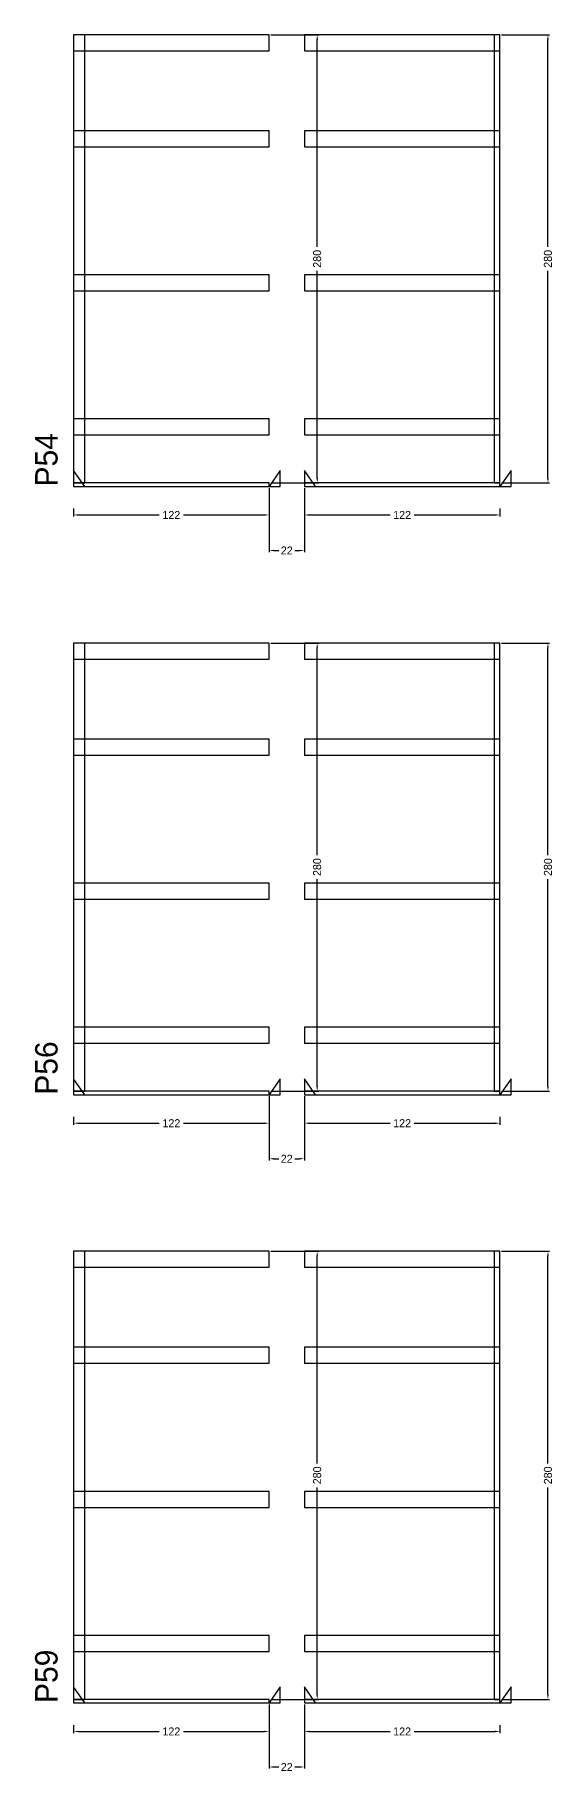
# Model space of a CAD drawing. Header units: centimetres. Extents: x -10500 to 4299, y -11026 to 295.
# Drawn here: x 3976 to 4299, y -8023 to -6938 of the extents above; entities that cross this region are included whole.
import ezdxf

# ---------------------------------------------------------------- set-up
doc = ezdxf.new("R2010")
doc.units = ezdxf.units.CM
for name, color, linetype in [('COTA', 241, 'Continuous'), ('NOMENCLATURA', 7, 'Continuous'), ('SARR_2.2x10', 60, 'Continuous'), ('SARR_2.2x7', 40, 'Continuous')]:
    doc.layers.add(name, color=color, linetype=linetype)
doc.dimstyles.new('PAINEL-NOVA', dxfattribs={"dimtxt": 5, "dimasz": 3, "dimexe": 1, "dimexo": 1, "dimgap": 1, "dimtad": 1, "dimcen": 2.5, "dimazin": 3, "dimtfac": 1, "dimtmove": 0, "dimatfit": 3})

# ---------------------------------------------------------------- blocks, each defined once
blk = doc.blocks.new('_CLOSEDFILLED')
at = {"color": 0, "linetype": 'BYBLOCK'}
blk.add_solid([(-1, 0.16), (0, 0), (-1, -0.16)], dxfattribs=at)
blk = doc.blocks.new('*D659')
for p, q in [((4000, -7233.8), (4000, -7238.8)), ((4003, -7237.8), (4053.5, -7237.8)), ((4068.5, -7237.8), (4119, -7237.8)), ((4122, -7233.8), (4122, -7238.8))]:
    blk.add_line(p, q)
at = {"layer": 'Defpoints'}
for p in [(4000, -7232.8), (4000, -7237.8), (4122, -7232.8)]:
    blk.add_point(p, dxfattribs=at)
at = {"layer": 'SARR_2.2x10', "xscale": 3, "yscale": 3, "rotation": 180}
blk.add_blockref('_CLOSEDFILLED', (4000, -7237.8), dxfattribs=at)
at = {"layer": 'SARR_2.2x10', "xscale": 3, "yscale": 3}
blk.add_blockref('_CLOSEDFILLED', (4122, -7237.8), dxfattribs=at)
at = {"layer": 'SARR_2.2x10', "insert": (4061, -7237.8), "char_height": 5, "attachment_point": 5}
blk.add_mtext('122', dxfattribs=at)
blk = doc.blocks.new('*D660')
for p, q in [((4123, -6937.8), (4153, -6937.8)), ((4152, -7070.3), (4152, -6940.8)), ((4152, -7214.8), (4152, -7085.3)), ((4123, -7217.8), (4153, -7217.8))]:
    blk.add_line(p, q)
at = {"layer": 'Defpoints'}
for p in [(4122, -6937.8), (4122, -7217.8), (4152, -7217.8)]:
    blk.add_point(p, dxfattribs=at)
at = {"layer": 'SARR_2.2x10', "xscale": 3, "yscale": 3}
for p, rotation in [((4152, -6937.8), 90), ((4152, -7217.8), 270)]:
    blk.add_blockref('_CLOSEDFILLED', p, dxfattribs=dict(at, rotation=rotation))
at = {"layer": 'SARR_2.2x10', "insert": (4152, -7077.8), "char_height": 5, "attachment_point": 5, "rotation": 90}
blk.add_mtext('280', dxfattribs=at)
blk = doc.blocks.new('GRA-E')
at = {"layer": 'SARR_2.2x7'}
blk.add_lwpolyline([(0, 0), (7, 0), (0, 10)], close=True, dxfattribs=at)
blk = doc.blocks.new('GRA-D')
at = {"layer": 'SARR_2.2x7'}
blk.add_lwpolyline([(0, 0), (7, 0), (7, 10)], close=True, dxfattribs=at)
blk = doc.blocks.new('*D661')
for p, q in [((4144, -7233.8), (4144, -7238.8)), ((4147, -7237.8), (4197.5, -7237.8)), ((4212.5, -7237.8), (4263, -7237.8)), ((4266, -7233.8), (4266, -7238.8))]:
    blk.add_line(p, q)
at = {"layer": 'Defpoints'}
for p in [(4144, -7232.8), (4144, -7237.8), (4266, -7232.8)]:
    blk.add_point(p, dxfattribs=at)
at = {"layer": 'SARR_2.2x10', "xscale": 3, "yscale": 3, "rotation": 180}
blk.add_blockref('_CLOSEDFILLED', (4144, -7237.8), dxfattribs=at)
at = {"layer": 'SARR_2.2x10', "xscale": 3, "yscale": 3}
blk.add_blockref('_CLOSEDFILLED', (4266, -7237.8), dxfattribs=at)
at = {"layer": 'SARR_2.2x10', "insert": (4205, -7237.8), "char_height": 5, "attachment_point": 5}
blk.add_mtext('122', dxfattribs=at)
blk = doc.blocks.new('*D662')
for p, q in [((4267, -6937.8), (4297, -6937.8)), ((4296, -7070.3), (4296, -6940.8)), ((4296, -7214.8), (4296, -7085.3)), ((4267, -7217.8), (4297, -7217.8))]:
    blk.add_line(p, q)
at = {"layer": 'Defpoints'}
for p in [(4266, -6937.8), (4266, -7217.8), (4296, -7217.8)]:
    blk.add_point(p, dxfattribs=at)
at = {"layer": 'SARR_2.2x10', "xscale": 3, "yscale": 3}
for p, rotation in [((4296, -6937.8), 90), ((4296, -7217.8), 270)]:
    blk.add_blockref('_CLOSEDFILLED', p, dxfattribs=dict(at, rotation=rotation))
at = {"layer": 'SARR_2.2x10', "insert": (4296, -7077.8), "char_height": 5, "attachment_point": 5, "rotation": 90}
blk.add_mtext('280', dxfattribs=at)
blk = doc.blocks.new('*D663')
for p, q in [((4267, -6937.8), (4297, -6937.8)), ((4296, -7070.3), (4296, -6940.8)), ((4296, -7214.8), (4296, -7085.3)), ((4267, -7217.8), (4297, -7217.8))]:
    blk.add_line(p, q)
at = {"layer": 'Defpoints'}
for p in [(4266, -6937.8), (4266, -7217.8), (4296, -7217.8)]:
    blk.add_point(p, dxfattribs=at)
at = {"layer": 'SARR_2.2x10', "xscale": 3, "yscale": 3}
for p, rotation in [((4296, -6937.8), 90), ((4296, -7217.8), 270)]:
    blk.add_blockref('_CLOSEDFILLED', p, dxfattribs=dict(at, rotation=rotation))
at = {"layer": 'SARR_2.2x10', "insert": (4296, -7077.8), "char_height": 5, "attachment_point": 5, "rotation": 90}
blk.add_mtext('280', dxfattribs=at)
blk = doc.blocks.new('*D664')
for p, q in [((4267, -6937.8), (4297, -6937.8)), ((4296, -7070.3), (4296, -6940.8)), ((4296, -7214.8), (4296, -7085.3)), ((4267, -7217.8), (4297, -7217.8))]:
    blk.add_line(p, q)
at = {"layer": 'Defpoints'}
for p in [(4266, -6937.8), (4266, -7217.8), (4296, -7217.8)]:
    blk.add_point(p, dxfattribs=at)
at = {"layer": 'SARR_2.2x10', "xscale": 3, "yscale": 3}
for p, rotation in [((4296, -6937.8), 90), ((4296, -7217.8), 270)]:
    blk.add_blockref('_CLOSEDFILLED', p, dxfattribs=dict(at, rotation=rotation))
at = {"layer": 'SARR_2.2x10', "insert": (4296, -7077.8), "char_height": 5, "attachment_point": 5, "rotation": 90}
blk.add_mtext('280', dxfattribs=at)
blk = doc.blocks.new('*D665')
for p, q in [((4267, -6937.8), (4297, -6937.8)), ((4296, -7070.3), (4296, -6940.8)), ((4296, -7214.8), (4296, -7085.3)), ((4267, -7217.8), (4297, -7217.8))]:
    blk.add_line(p, q)
at = {"layer": 'Defpoints'}
for p in [(4266, -6937.8), (4266, -7217.8), (4296, -7217.8)]:
    blk.add_point(p, dxfattribs=at)
at = {"layer": 'SARR_2.2x10', "xscale": 3, "yscale": 3}
for p, rotation in [((4296, -6937.8), 90), ((4296, -7217.8), 270)]:
    blk.add_blockref('_CLOSEDFILLED', p, dxfattribs=dict(at, rotation=rotation))
at = {"layer": 'SARR_2.2x10', "insert": (4296, -7077.8), "char_height": 5, "attachment_point": 5, "rotation": 90}
blk.add_mtext('280', dxfattribs=at)
blk = doc.blocks.new('*D666')
for p, q in [((4267, -6937.8), (4297, -6937.8)), ((4296, -7070.3), (4296, -6940.8)), ((4296, -7214.8), (4296, -7085.3)), ((4267, -7217.8), (4297, -7217.8))]:
    blk.add_line(p, q)
at = {"layer": 'Defpoints'}
for p in [(4266, -6937.8), (4266, -7217.8), (4296, -7217.8)]:
    blk.add_point(p, dxfattribs=at)
at = {"layer": 'SARR_2.2x10', "xscale": 3, "yscale": 3}
for p, rotation in [((4296, -6937.8), 90), ((4296, -7217.8), 270)]:
    blk.add_blockref('_CLOSEDFILLED', p, dxfattribs=dict(at, rotation=rotation))
at = {"layer": 'SARR_2.2x10', "insert": (4296, -7077.8), "char_height": 5, "attachment_point": 5, "rotation": 90}
blk.add_mtext('280', dxfattribs=at)
blk = doc.blocks.new('*D667')
for p, q in [((4267, -6937.8), (4297, -6937.8)), ((4296, -7070.3), (4296, -6940.8)), ((4296, -7214.8), (4296, -7085.3)), ((4267, -7217.8), (4297, -7217.8))]:
    blk.add_line(p, q)
at = {"layer": 'Defpoints'}
for p in [(4266, -6937.8), (4266, -7217.8), (4296, -7217.8)]:
    blk.add_point(p, dxfattribs=at)
at = {"layer": 'SARR_2.2x10', "xscale": 3, "yscale": 3}
for p, rotation in [((4296, -6937.8), 90), ((4296, -7217.8), 270)]:
    blk.add_blockref('_CLOSEDFILLED', p, dxfattribs=dict(at, rotation=rotation))
at = {"layer": 'SARR_2.2x10', "insert": (4296, -7077.8), "char_height": 5, "attachment_point": 5, "rotation": 90}
blk.add_mtext('280', dxfattribs=at)
blk = doc.blocks.new('*D668')
for p, q in [((4267, -6937.8), (4297, -6937.8)), ((4296, -7070.3), (4296, -6940.8)), ((4296, -7214.8), (4296, -7085.3)), ((4267, -7217.8), (4297, -7217.8))]:
    blk.add_line(p, q)
at = {"layer": 'Defpoints'}
for p in [(4266, -6937.8), (4266, -7217.8), (4296, -7217.8)]:
    blk.add_point(p, dxfattribs=at)
at = {"layer": 'SARR_2.2x10', "xscale": 3, "yscale": 3}
for p, rotation in [((4296, -6937.8), 90), ((4296, -7217.8), 270)]:
    blk.add_blockref('_CLOSEDFILLED', p, dxfattribs=dict(at, rotation=rotation))
at = {"layer": 'SARR_2.2x10', "insert": (4296, -7077.8), "char_height": 5, "attachment_point": 5, "rotation": 90}
blk.add_mtext('280', dxfattribs=at)
blk = doc.blocks.new('*D669')
for p, q in [((4267, -6937.8), (4297, -6937.8)), ((4296, -7070.3), (4296, -6940.8)), ((4296, -7214.8), (4296, -7085.3)), ((4267, -7217.8), (4297, -7217.8))]:
    blk.add_line(p, q)
at = {"layer": 'Defpoints'}
for p in [(4266, -6937.8), (4266, -7217.8), (4296, -7217.8)]:
    blk.add_point(p, dxfattribs=at)
at = {"layer": 'SARR_2.2x10', "xscale": 3, "yscale": 3}
for p, rotation in [((4296, -6937.8), 90), ((4296, -7217.8), 270)]:
    blk.add_blockref('_CLOSEDFILLED', p, dxfattribs=dict(at, rotation=rotation))
at = {"layer": 'SARR_2.2x10', "insert": (4296, -7077.8), "char_height": 5, "attachment_point": 5, "rotation": 90}
blk.add_mtext('280', dxfattribs=at)
blk = doc.blocks.new('*D670')
for p, q in [((4267, -6937.8), (4297, -6937.8)), ((4296, -7070.3), (4296, -6940.8)), ((4296, -7214.8), (4296, -7085.3)), ((4267, -7217.8), (4297, -7217.8))]:
    blk.add_line(p, q)
at = {"layer": 'Defpoints'}
for p in [(4266, -6937.8), (4266, -7217.8), (4296, -7217.8)]:
    blk.add_point(p, dxfattribs=at)
at = {"layer": 'SARR_2.2x10', "xscale": 3, "yscale": 3}
for p, rotation in [((4296, -6937.8), 90), ((4296, -7217.8), 270)]:
    blk.add_blockref('_CLOSEDFILLED', p, dxfattribs=dict(at, rotation=rotation))
at = {"layer": 'SARR_2.2x10', "insert": (4296, -7077.8), "char_height": 5, "attachment_point": 5, "rotation": 90}
blk.add_mtext('280', dxfattribs=at)
blk = doc.blocks.new('*D671')
for p, q in [((4267, -6937.8), (4297, -6937.8)), ((4296, -7070.3), (4296, -6940.8)), ((4296, -7214.8), (4296, -7085.3)), ((4267, -7217.8), (4297, -7217.8))]:
    blk.add_line(p, q)
at = {"layer": 'Defpoints'}
for p in [(4266, -6937.8), (4266, -7217.8), (4296, -7217.8)]:
    blk.add_point(p, dxfattribs=at)
at = {"layer": 'SARR_2.2x10', "xscale": 3, "yscale": 3}
for p, rotation in [((4296, -6937.8), 90), ((4296, -7217.8), 270)]:
    blk.add_blockref('_CLOSEDFILLED', p, dxfattribs=dict(at, rotation=rotation))
at = {"layer": 'SARR_2.2x10', "insert": (4296, -7077.8), "char_height": 5, "attachment_point": 5, "rotation": 90}
blk.add_mtext('280', dxfattribs=at)
blk = doc.blocks.new('*D672')
for p, q in [((4122, -7221), (4122, -7261)), ((4144, -7221), (4144, -7261)), ((4125, -7260), (4128, -7260)), ((4138, -7260), (4141, -7260))]:
    blk.add_line(p, q)
at = {"layer": 'Defpoints'}
for p in [(4122, -7220), (4144, -7220), (4122, -7260)]:
    blk.add_point(p, dxfattribs=at)
at = {"layer": 'COTA', "xscale": 3, "yscale": 3, "rotation": 180}
blk.add_blockref('_CLOSEDFILLED', (4122, -7260), dxfattribs=at)
at = {"layer": 'COTA', "xscale": 3, "yscale": 3}
blk.add_blockref('_CLOSEDFILLED', (4144, -7260), dxfattribs=at)
at = {"layer": 'COTA', "insert": (4133, -7260), "char_height": 5, "attachment_point": 5}
blk.add_mtext('22', dxfattribs=at)
blk = doc.blocks.new('*D693')
for p, q in [((4000, -7613.8), (4000, -7618.8)), ((4003, -7617.8), (4053.5, -7617.8)), ((4068.5, -7617.8), (4119, -7617.8)), ((4122, -7613.8), (4122, -7618.8))]:
    blk.add_line(p, q)
at = {"layer": 'Defpoints'}
for p in [(4000, -7612.8), (4000, -7617.8), (4122, -7612.8)]:
    blk.add_point(p, dxfattribs=at)
at = {"layer": 'SARR_2.2x10', "xscale": 3, "yscale": 3, "rotation": 180}
blk.add_blockref('_CLOSEDFILLED', (4000, -7617.8), dxfattribs=at)
at = {"layer": 'SARR_2.2x10', "xscale": 3, "yscale": 3}
blk.add_blockref('_CLOSEDFILLED', (4122, -7617.8), dxfattribs=at)
at = {"layer": 'SARR_2.2x10', "insert": (4061, -7617.8), "char_height": 5, "attachment_point": 5}
blk.add_mtext('122', dxfattribs=at)
blk = doc.blocks.new('*D694')
for p, q in [((4123, -7317.8), (4153, -7317.8)), ((4152, -7450.3), (4152, -7320.8)), ((4152, -7594.8), (4152, -7465.3)), ((4123, -7597.8), (4153, -7597.8))]:
    blk.add_line(p, q)
at = {"layer": 'Defpoints'}
for p in [(4122, -7317.8), (4122, -7597.8), (4152, -7597.8)]:
    blk.add_point(p, dxfattribs=at)
at = {"layer": 'SARR_2.2x10', "xscale": 3, "yscale": 3}
for p, rotation in [((4152, -7317.8), 90), ((4152, -7597.8), 270)]:
    blk.add_blockref('_CLOSEDFILLED', p, dxfattribs=dict(at, rotation=rotation))
at = {"layer": 'SARR_2.2x10', "insert": (4152, -7457.8), "char_height": 5, "attachment_point": 5, "rotation": 90}
blk.add_mtext('280', dxfattribs=at)
blk = doc.blocks.new('*D695')
for p, q in [((4144, -7613.8), (4144, -7618.8)), ((4147, -7617.8), (4197.5, -7617.8)), ((4212.5, -7617.8), (4263, -7617.8)), ((4266, -7613.8), (4266, -7618.8))]:
    blk.add_line(p, q)
at = {"layer": 'Defpoints'}
for p in [(4144, -7612.8), (4144, -7617.8), (4266, -7612.8)]:
    blk.add_point(p, dxfattribs=at)
at = {"layer": 'SARR_2.2x10', "xscale": 3, "yscale": 3, "rotation": 180}
blk.add_blockref('_CLOSEDFILLED', (4144, -7617.8), dxfattribs=at)
at = {"layer": 'SARR_2.2x10', "xscale": 3, "yscale": 3}
blk.add_blockref('_CLOSEDFILLED', (4266, -7617.8), dxfattribs=at)
at = {"layer": 'SARR_2.2x10', "insert": (4205, -7617.8), "char_height": 5, "attachment_point": 5}
blk.add_mtext('122', dxfattribs=at)
blk = doc.blocks.new('*D696')
for p, q in [((4267, -7317.8), (4297, -7317.8)), ((4296, -7450.3), (4296, -7320.8)), ((4296, -7594.8), (4296, -7465.3)), ((4267, -7597.8), (4297, -7597.8))]:
    blk.add_line(p, q)
at = {"layer": 'Defpoints'}
for p in [(4266, -7317.8), (4266, -7597.8), (4296, -7597.8)]:
    blk.add_point(p, dxfattribs=at)
at = {"layer": 'SARR_2.2x10', "xscale": 3, "yscale": 3}
for p, rotation in [((4296, -7317.8), 90), ((4296, -7597.8), 270)]:
    blk.add_blockref('_CLOSEDFILLED', p, dxfattribs=dict(at, rotation=rotation))
at = {"layer": 'SARR_2.2x10', "insert": (4296, -7457.8), "char_height": 5, "attachment_point": 5, "rotation": 90}
blk.add_mtext('280', dxfattribs=at)
blk = doc.blocks.new('*D697')
for p, q in [((4267, -7317.8), (4297, -7317.8)), ((4296, -7450.3), (4296, -7320.8)), ((4296, -7594.8), (4296, -7465.3)), ((4267, -7597.8), (4297, -7597.8))]:
    blk.add_line(p, q)
at = {"layer": 'Defpoints'}
for p in [(4266, -7317.8), (4266, -7597.8), (4296, -7597.8)]:
    blk.add_point(p, dxfattribs=at)
at = {"layer": 'SARR_2.2x10', "xscale": 3, "yscale": 3}
for p, rotation in [((4296, -7317.8), 90), ((4296, -7597.8), 270)]:
    blk.add_blockref('_CLOSEDFILLED', p, dxfattribs=dict(at, rotation=rotation))
at = {"layer": 'SARR_2.2x10', "insert": (4296, -7457.8), "char_height": 5, "attachment_point": 5, "rotation": 90}
blk.add_mtext('280', dxfattribs=at)
blk = doc.blocks.new('*D698')
for p, q in [((4267, -7317.8), (4297, -7317.8)), ((4296, -7450.3), (4296, -7320.8)), ((4296, -7594.8), (4296, -7465.3)), ((4267, -7597.8), (4297, -7597.8))]:
    blk.add_line(p, q)
at = {"layer": 'Defpoints'}
for p in [(4266, -7317.8), (4266, -7597.8), (4296, -7597.8)]:
    blk.add_point(p, dxfattribs=at)
at = {"layer": 'SARR_2.2x10', "xscale": 3, "yscale": 3}
for p, rotation in [((4296, -7317.8), 90), ((4296, -7597.8), 270)]:
    blk.add_blockref('_CLOSEDFILLED', p, dxfattribs=dict(at, rotation=rotation))
at = {"layer": 'SARR_2.2x10', "insert": (4296, -7457.8), "char_height": 5, "attachment_point": 5, "rotation": 90}
blk.add_mtext('280', dxfattribs=at)
blk = doc.blocks.new('*D699')
for p, q in [((4267, -7317.8), (4297, -7317.8)), ((4296, -7450.3), (4296, -7320.8)), ((4296, -7594.8), (4296, -7465.3)), ((4267, -7597.8), (4297, -7597.8))]:
    blk.add_line(p, q)
at = {"layer": 'Defpoints'}
for p in [(4266, -7317.8), (4266, -7597.8), (4296, -7597.8)]:
    blk.add_point(p, dxfattribs=at)
at = {"layer": 'SARR_2.2x10', "xscale": 3, "yscale": 3}
for p, rotation in [((4296, -7317.8), 90), ((4296, -7597.8), 270)]:
    blk.add_blockref('_CLOSEDFILLED', p, dxfattribs=dict(at, rotation=rotation))
at = {"layer": 'SARR_2.2x10', "insert": (4296, -7457.8), "char_height": 5, "attachment_point": 5, "rotation": 90}
blk.add_mtext('280', dxfattribs=at)
blk = doc.blocks.new('*D700')
for p, q in [((4267, -7317.8), (4297, -7317.8)), ((4296, -7450.3), (4296, -7320.8)), ((4296, -7594.8), (4296, -7465.3)), ((4267, -7597.8), (4297, -7597.8))]:
    blk.add_line(p, q)
at = {"layer": 'Defpoints'}
for p in [(4266, -7317.8), (4266, -7597.8), (4296, -7597.8)]:
    blk.add_point(p, dxfattribs=at)
at = {"layer": 'SARR_2.2x10', "xscale": 3, "yscale": 3}
for p, rotation in [((4296, -7317.8), 90), ((4296, -7597.8), 270)]:
    blk.add_blockref('_CLOSEDFILLED', p, dxfattribs=dict(at, rotation=rotation))
at = {"layer": 'SARR_2.2x10', "insert": (4296, -7457.8), "char_height": 5, "attachment_point": 5, "rotation": 90}
blk.add_mtext('280', dxfattribs=at)
blk = doc.blocks.new('*D701')
for p, q in [((4267, -7317.8), (4297, -7317.8)), ((4296, -7450.3), (4296, -7320.8)), ((4296, -7594.8), (4296, -7465.3)), ((4267, -7597.8), (4297, -7597.8))]:
    blk.add_line(p, q)
at = {"layer": 'Defpoints'}
for p in [(4266, -7317.8), (4266, -7597.8), (4296, -7597.8)]:
    blk.add_point(p, dxfattribs=at)
at = {"layer": 'SARR_2.2x10', "xscale": 3, "yscale": 3}
for p, rotation in [((4296, -7317.8), 90), ((4296, -7597.8), 270)]:
    blk.add_blockref('_CLOSEDFILLED', p, dxfattribs=dict(at, rotation=rotation))
at = {"layer": 'SARR_2.2x10', "insert": (4296, -7457.8), "char_height": 5, "attachment_point": 5, "rotation": 90}
blk.add_mtext('280', dxfattribs=at)
blk = doc.blocks.new('*D702')
for p, q in [((4267, -7317.8), (4297, -7317.8)), ((4296, -7450.3), (4296, -7320.8)), ((4296, -7594.8), (4296, -7465.3)), ((4267, -7597.8), (4297, -7597.8))]:
    blk.add_line(p, q)
at = {"layer": 'Defpoints'}
for p in [(4266, -7317.8), (4266, -7597.8), (4296, -7597.8)]:
    blk.add_point(p, dxfattribs=at)
at = {"layer": 'SARR_2.2x10', "xscale": 3, "yscale": 3}
for p, rotation in [((4296, -7317.8), 90), ((4296, -7597.8), 270)]:
    blk.add_blockref('_CLOSEDFILLED', p, dxfattribs=dict(at, rotation=rotation))
at = {"layer": 'SARR_2.2x10', "insert": (4296, -7457.8), "char_height": 5, "attachment_point": 5, "rotation": 90}
blk.add_mtext('280', dxfattribs=at)
blk = doc.blocks.new('*D703')
for p, q in [((4267, -7317.8), (4297, -7317.8)), ((4296, -7450.3), (4296, -7320.8)), ((4296, -7594.8), (4296, -7465.3)), ((4267, -7597.8), (4297, -7597.8))]:
    blk.add_line(p, q)
at = {"layer": 'Defpoints'}
for p in [(4266, -7317.8), (4266, -7597.8), (4296, -7597.8)]:
    blk.add_point(p, dxfattribs=at)
at = {"layer": 'SARR_2.2x10', "xscale": 3, "yscale": 3}
for p, rotation in [((4296, -7317.8), 90), ((4296, -7597.8), 270)]:
    blk.add_blockref('_CLOSEDFILLED', p, dxfattribs=dict(at, rotation=rotation))
at = {"layer": 'SARR_2.2x10', "insert": (4296, -7457.8), "char_height": 5, "attachment_point": 5, "rotation": 90}
blk.add_mtext('280', dxfattribs=at)
blk = doc.blocks.new('*D704')
for p, q in [((4267, -7317.8), (4297, -7317.8)), ((4296, -7450.3), (4296, -7320.8)), ((4296, -7594.8), (4296, -7465.3)), ((4267, -7597.8), (4297, -7597.8))]:
    blk.add_line(p, q)
at = {"layer": 'Defpoints'}
for p in [(4266, -7317.8), (4266, -7597.8), (4296, -7597.8)]:
    blk.add_point(p, dxfattribs=at)
at = {"layer": 'SARR_2.2x10', "xscale": 3, "yscale": 3}
for p, rotation in [((4296, -7317.8), 90), ((4296, -7597.8), 270)]:
    blk.add_blockref('_CLOSEDFILLED', p, dxfattribs=dict(at, rotation=rotation))
at = {"layer": 'SARR_2.2x10', "insert": (4296, -7457.8), "char_height": 5, "attachment_point": 5, "rotation": 90}
blk.add_mtext('280', dxfattribs=at)
blk = doc.blocks.new('*D705')
for p, q in [((4267, -7317.8), (4297, -7317.8)), ((4296, -7450.3), (4296, -7320.8)), ((4296, -7594.8), (4296, -7465.3)), ((4267, -7597.8), (4297, -7597.8))]:
    blk.add_line(p, q)
at = {"layer": 'Defpoints'}
for p in [(4266, -7317.8), (4266, -7597.8), (4296, -7597.8)]:
    blk.add_point(p, dxfattribs=at)
at = {"layer": 'SARR_2.2x10', "xscale": 3, "yscale": 3}
for p, rotation in [((4296, -7317.8), 90), ((4296, -7597.8), 270)]:
    blk.add_blockref('_CLOSEDFILLED', p, dxfattribs=dict(at, rotation=rotation))
at = {"layer": 'SARR_2.2x10', "insert": (4296, -7457.8), "char_height": 5, "attachment_point": 5, "rotation": 90}
blk.add_mtext('280', dxfattribs=at)
blk = doc.blocks.new('*D706')
for p, q in [((4122, -7601), (4122, -7641)), ((4144, -7601), (4144, -7641)), ((4125, -7640), (4128, -7640)), ((4138, -7640), (4141, -7640))]:
    blk.add_line(p, q)
at = {"layer": 'Defpoints'}
for p in [(4122, -7600), (4144, -7600), (4122, -7640)]:
    blk.add_point(p, dxfattribs=at)
at = {"layer": 'COTA', "xscale": 3, "yscale": 3, "rotation": 180}
blk.add_blockref('_CLOSEDFILLED', (4122, -7640), dxfattribs=at)
at = {"layer": 'COTA', "xscale": 3, "yscale": 3}
blk.add_blockref('_CLOSEDFILLED', (4144, -7640), dxfattribs=at)
at = {"layer": 'COTA', "insert": (4133, -7640), "char_height": 5, "attachment_point": 5}
blk.add_mtext('22', dxfattribs=at)
blk = doc.blocks.new('*D727')
for p, q in [((4000, -7993.8), (4000, -7998.8)), ((4003, -7997.8), (4053.5, -7997.8)), ((4068.5, -7997.8), (4119, -7997.8)), ((4122, -7993.8), (4122, -7998.8))]:
    blk.add_line(p, q)
at = {"layer": 'Defpoints'}
for p in [(4000, -7992.8), (4000, -7997.8), (4122, -7992.8)]:
    blk.add_point(p, dxfattribs=at)
at = {"layer": 'SARR_2.2x10', "xscale": 3, "yscale": 3, "rotation": 180}
blk.add_blockref('_CLOSEDFILLED', (4000, -7997.8), dxfattribs=at)
at = {"layer": 'SARR_2.2x10', "xscale": 3, "yscale": 3}
blk.add_blockref('_CLOSEDFILLED', (4122, -7997.8), dxfattribs=at)
at = {"layer": 'SARR_2.2x10', "insert": (4061, -7997.8), "char_height": 5, "attachment_point": 5}
blk.add_mtext('122', dxfattribs=at)
blk = doc.blocks.new('*D728')
for p, q in [((4123, -7697.8), (4153, -7697.8)), ((4152, -7830.3), (4152, -7700.8)), ((4152, -7974.8), (4152, -7845.3)), ((4123, -7977.8), (4153, -7977.8))]:
    blk.add_line(p, q)
at = {"layer": 'Defpoints'}
for p in [(4122, -7697.8), (4122, -7977.8), (4152, -7977.8)]:
    blk.add_point(p, dxfattribs=at)
at = {"layer": 'SARR_2.2x10', "xscale": 3, "yscale": 3}
for p, rotation in [((4152, -7697.8), 90), ((4152, -7977.8), 270)]:
    blk.add_blockref('_CLOSEDFILLED', p, dxfattribs=dict(at, rotation=rotation))
at = {"layer": 'SARR_2.2x10', "insert": (4152, -7837.8), "char_height": 5, "attachment_point": 5, "rotation": 90}
blk.add_mtext('280', dxfattribs=at)
blk = doc.blocks.new('*D729')
for p, q in [((4144, -7993.8), (4144, -7998.8)), ((4147, -7997.8), (4197.5, -7997.8)), ((4212.5, -7997.8), (4263, -7997.8)), ((4266, -7993.8), (4266, -7998.8))]:
    blk.add_line(p, q)
at = {"layer": 'Defpoints'}
for p in [(4144, -7992.8), (4144, -7997.8), (4266, -7992.8)]:
    blk.add_point(p, dxfattribs=at)
at = {"layer": 'SARR_2.2x10', "xscale": 3, "yscale": 3, "rotation": 180}
blk.add_blockref('_CLOSEDFILLED', (4144, -7997.8), dxfattribs=at)
at = {"layer": 'SARR_2.2x10', "xscale": 3, "yscale": 3}
blk.add_blockref('_CLOSEDFILLED', (4266, -7997.8), dxfattribs=at)
at = {"layer": 'SARR_2.2x10', "insert": (4205, -7997.8), "char_height": 5, "attachment_point": 5}
blk.add_mtext('122', dxfattribs=at)
blk = doc.blocks.new('*D730')
for p, q in [((4267, -7697.8), (4297, -7697.8)), ((4296, -7830.3), (4296, -7700.8)), ((4296, -7974.8), (4296, -7845.3)), ((4267, -7977.8), (4297, -7977.8))]:
    blk.add_line(p, q)
at = {"layer": 'Defpoints'}
for p in [(4266, -7697.8), (4266, -7977.8), (4296, -7977.8)]:
    blk.add_point(p, dxfattribs=at)
at = {"layer": 'SARR_2.2x10', "xscale": 3, "yscale": 3}
for p, rotation in [((4296, -7697.8), 90), ((4296, -7977.8), 270)]:
    blk.add_blockref('_CLOSEDFILLED', p, dxfattribs=dict(at, rotation=rotation))
at = {"layer": 'SARR_2.2x10', "insert": (4296, -7837.8), "char_height": 5, "attachment_point": 5, "rotation": 90}
blk.add_mtext('280', dxfattribs=at)
blk = doc.blocks.new('*D731')
for p, q in [((4267, -7697.8), (4297, -7697.8)), ((4296, -7830.3), (4296, -7700.8)), ((4296, -7974.8), (4296, -7845.3)), ((4267, -7977.8), (4297, -7977.8))]:
    blk.add_line(p, q)
at = {"layer": 'Defpoints'}
for p in [(4266, -7697.8), (4266, -7977.8), (4296, -7977.8)]:
    blk.add_point(p, dxfattribs=at)
at = {"layer": 'SARR_2.2x10', "xscale": 3, "yscale": 3}
for p, rotation in [((4296, -7697.8), 90), ((4296, -7977.8), 270)]:
    blk.add_blockref('_CLOSEDFILLED', p, dxfattribs=dict(at, rotation=rotation))
at = {"layer": 'SARR_2.2x10', "insert": (4296, -7837.8), "char_height": 5, "attachment_point": 5, "rotation": 90}
blk.add_mtext('280', dxfattribs=at)
blk = doc.blocks.new('*D732')
for p, q in [((4267, -7697.8), (4297, -7697.8)), ((4296, -7830.3), (4296, -7700.8)), ((4296, -7974.8), (4296, -7845.3)), ((4267, -7977.8), (4297, -7977.8))]:
    blk.add_line(p, q)
at = {"layer": 'Defpoints'}
for p in [(4266, -7697.8), (4266, -7977.8), (4296, -7977.8)]:
    blk.add_point(p, dxfattribs=at)
at = {"layer": 'SARR_2.2x10', "xscale": 3, "yscale": 3}
for p, rotation in [((4296, -7697.8), 90), ((4296, -7977.8), 270)]:
    blk.add_blockref('_CLOSEDFILLED', p, dxfattribs=dict(at, rotation=rotation))
at = {"layer": 'SARR_2.2x10', "insert": (4296, -7837.8), "char_height": 5, "attachment_point": 5, "rotation": 90}
blk.add_mtext('280', dxfattribs=at)
blk = doc.blocks.new('*D733')
for p, q in [((4267, -7697.8), (4297, -7697.8)), ((4296, -7830.3), (4296, -7700.8)), ((4296, -7974.8), (4296, -7845.3)), ((4267, -7977.8), (4297, -7977.8))]:
    blk.add_line(p, q)
at = {"layer": 'Defpoints'}
for p in [(4266, -7697.8), (4266, -7977.8), (4296, -7977.8)]:
    blk.add_point(p, dxfattribs=at)
at = {"layer": 'SARR_2.2x10', "xscale": 3, "yscale": 3}
for p, rotation in [((4296, -7697.8), 90), ((4296, -7977.8), 270)]:
    blk.add_blockref('_CLOSEDFILLED', p, dxfattribs=dict(at, rotation=rotation))
at = {"layer": 'SARR_2.2x10', "insert": (4296, -7837.8), "char_height": 5, "attachment_point": 5, "rotation": 90}
blk.add_mtext('280', dxfattribs=at)
blk = doc.blocks.new('*D734')
for p, q in [((4267, -7697.8), (4297, -7697.8)), ((4296, -7830.3), (4296, -7700.8)), ((4296, -7974.8), (4296, -7845.3)), ((4267, -7977.8), (4297, -7977.8))]:
    blk.add_line(p, q)
at = {"layer": 'Defpoints'}
for p in [(4266, -7697.8), (4266, -7977.8), (4296, -7977.8)]:
    blk.add_point(p, dxfattribs=at)
at = {"layer": 'SARR_2.2x10', "xscale": 3, "yscale": 3}
for p, rotation in [((4296, -7697.8), 90), ((4296, -7977.8), 270)]:
    blk.add_blockref('_CLOSEDFILLED', p, dxfattribs=dict(at, rotation=rotation))
at = {"layer": 'SARR_2.2x10', "insert": (4296, -7837.8), "char_height": 5, "attachment_point": 5, "rotation": 90}
blk.add_mtext('280', dxfattribs=at)
blk = doc.blocks.new('*D735')
for p, q in [((4267, -7697.8), (4297, -7697.8)), ((4296, -7830.3), (4296, -7700.8)), ((4296, -7974.8), (4296, -7845.3)), ((4267, -7977.8), (4297, -7977.8))]:
    blk.add_line(p, q)
at = {"layer": 'Defpoints'}
for p in [(4266, -7697.8), (4266, -7977.8), (4296, -7977.8)]:
    blk.add_point(p, dxfattribs=at)
at = {"layer": 'SARR_2.2x10', "xscale": 3, "yscale": 3}
for p, rotation in [((4296, -7697.8), 90), ((4296, -7977.8), 270)]:
    blk.add_blockref('_CLOSEDFILLED', p, dxfattribs=dict(at, rotation=rotation))
at = {"layer": 'SARR_2.2x10', "insert": (4296, -7837.8), "char_height": 5, "attachment_point": 5, "rotation": 90}
blk.add_mtext('280', dxfattribs=at)
blk = doc.blocks.new('*D736')
for p, q in [((4267, -7697.8), (4297, -7697.8)), ((4296, -7830.3), (4296, -7700.8)), ((4296, -7974.8), (4296, -7845.3)), ((4267, -7977.8), (4297, -7977.8))]:
    blk.add_line(p, q)
at = {"layer": 'Defpoints'}
for p in [(4266, -7697.8), (4266, -7977.8), (4296, -7977.8)]:
    blk.add_point(p, dxfattribs=at)
at = {"layer": 'SARR_2.2x10', "xscale": 3, "yscale": 3}
for p, rotation in [((4296, -7697.8), 90), ((4296, -7977.8), 270)]:
    blk.add_blockref('_CLOSEDFILLED', p, dxfattribs=dict(at, rotation=rotation))
at = {"layer": 'SARR_2.2x10', "insert": (4296, -7837.8), "char_height": 5, "attachment_point": 5, "rotation": 90}
blk.add_mtext('280', dxfattribs=at)
blk = doc.blocks.new('*D737')
for p, q in [((4267, -7697.8), (4297, -7697.8)), ((4296, -7830.3), (4296, -7700.8)), ((4296, -7974.8), (4296, -7845.3)), ((4267, -7977.8), (4297, -7977.8))]:
    blk.add_line(p, q)
at = {"layer": 'Defpoints'}
for p in [(4266, -7697.8), (4266, -7977.8), (4296, -7977.8)]:
    blk.add_point(p, dxfattribs=at)
at = {"layer": 'SARR_2.2x10', "xscale": 3, "yscale": 3}
for p, rotation in [((4296, -7697.8), 90), ((4296, -7977.8), 270)]:
    blk.add_blockref('_CLOSEDFILLED', p, dxfattribs=dict(at, rotation=rotation))
at = {"layer": 'SARR_2.2x10', "insert": (4296, -7837.8), "char_height": 5, "attachment_point": 5, "rotation": 90}
blk.add_mtext('280', dxfattribs=at)
blk = doc.blocks.new('*D738')
for p, q in [((4267, -7697.8), (4297, -7697.8)), ((4296, -7830.3), (4296, -7700.8)), ((4296, -7974.8), (4296, -7845.3)), ((4267, -7977.8), (4297, -7977.8))]:
    blk.add_line(p, q)
at = {"layer": 'Defpoints'}
for p in [(4266, -7697.8), (4266, -7977.8), (4296, -7977.8)]:
    blk.add_point(p, dxfattribs=at)
at = {"layer": 'SARR_2.2x10', "xscale": 3, "yscale": 3}
for p, rotation in [((4296, -7697.8), 90), ((4296, -7977.8), 270)]:
    blk.add_blockref('_CLOSEDFILLED', p, dxfattribs=dict(at, rotation=rotation))
at = {"layer": 'SARR_2.2x10', "insert": (4296, -7837.8), "char_height": 5, "attachment_point": 5, "rotation": 90}
blk.add_mtext('280', dxfattribs=at)
blk = doc.blocks.new('*D739')
for p, q in [((4267, -7697.8), (4297, -7697.8)), ((4296, -7830.3), (4296, -7700.8)), ((4296, -7974.8), (4296, -7845.3)), ((4267, -7977.8), (4297, -7977.8))]:
    blk.add_line(p, q)
at = {"layer": 'Defpoints'}
for p in [(4266, -7697.8), (4266, -7977.8), (4296, -7977.8)]:
    blk.add_point(p, dxfattribs=at)
at = {"layer": 'SARR_2.2x10', "xscale": 3, "yscale": 3}
for p, rotation in [((4296, -7697.8), 90), ((4296, -7977.8), 270)]:
    blk.add_blockref('_CLOSEDFILLED', p, dxfattribs=dict(at, rotation=rotation))
at = {"layer": 'SARR_2.2x10', "insert": (4296, -7837.8), "char_height": 5, "attachment_point": 5, "rotation": 90}
blk.add_mtext('280', dxfattribs=at)
blk = doc.blocks.new('*D740')
for p, q in [((4122, -7981), (4122, -8021)), ((4144, -7981), (4144, -8021)), ((4125, -8020), (4128, -8020)), ((4138, -8020), (4141, -8020))]:
    blk.add_line(p, q)
at = {"layer": 'Defpoints'}
for p in [(4122, -7980), (4144, -7980), (4122, -8020)]:
    blk.add_point(p, dxfattribs=at)
at = {"layer": 'COTA', "xscale": 3, "yscale": 3, "rotation": 180}
blk.add_blockref('_CLOSEDFILLED', (4122, -8020), dxfattribs=at)
at = {"layer": 'COTA', "xscale": 3, "yscale": 3}
blk.add_blockref('_CLOSEDFILLED', (4144, -8020), dxfattribs=at)
at = {"layer": 'COTA', "insert": (4133, -8020), "char_height": 5, "attachment_point": 5}
blk.add_mtext('22', dxfattribs=at)

msp = doc.modelspace()

# ---------------------------------------------------------------- linework, layer by layer
at = {"layer": 'SARR_2.2x10'}
for p, q in [((4122, -6937.8), (4000, -6937.8)), ((4000, -6937.8), (4000, -6947.8)), ((4122, -6947.8), (4122, -6937.8)), ((4266, -6937.8), (4144, -6937.8)), ((4144, -6937.8), (4144, -6947.8)), ((4266, -6947.8), (4266, -6937.8)), ((4000, -6947.8), (4122, -6947.8)), ((4144, -6947.8), (4266, -6947.8)), ((4122, -6997.8), (4000, -6997.8)), ((4000, -6997.8), (4000, -7007.8)), ((4122, -7007.8), (4122, -6997.8)), ((4266, -6997.8), (4144, -6997.8)), ((4144, -6997.8), (4144, -7007.8)), ((4266, -7007.8), (4266, -6997.8)), ((4000, -7007.8), (4122, -7007.8)), ((4144, -7007.8), (4266, -7007.8)), ((4122, -7087.8), (4000, -7087.8)), ((4000, -7087.8), (4000, -7097.8)), ((4122, -7097.8), (4122, -7087.8)), ((4266, -7087.8), (4144, -7087.8)), ((4144, -7087.8), (4144, -7097.8)), ((4266, -7097.8), (4266, -7087.8)), ((4000, -7097.8), (4122, -7097.8)), ((4144, -7097.8), (4266, -7097.8)), ((4122, -7177.8), (4000, -7177.8)), ((4000, -7177.8), (4000, -7187.8)), ((4122, -7187.8), (4122, -7177.8)), ((4266, -7177.8), (4144, -7177.8)), ((4144, -7177.8), (4144, -7187.8)), ((4266, -7187.8), (4266, -7177.8)), ((4000, -7187.8), (4122, -7187.8)), ((4144, -7187.8), (4266, -7187.8)), ((4122, -7317.8), (4000, -7317.8)), ((4000, -7317.8), (4000, -7327.8)), ((4122, -7327.8), (4122, -7317.8)), ((4266, -7317.8), (4144, -7317.8)), ((4144, -7317.8), (4144, -7327.8)), ((4266, -7327.8), (4266, -7317.8)), ((4000, -7327.8), (4122, -7327.8)), ((4144, -7327.8), (4266, -7327.8)), ((4122, -7377.8), (4000, -7377.8)), ((4000, -7377.8), (4000, -7387.8)), ((4122, -7387.8), (4122, -7377.8)), ((4266, -7377.8), (4144, -7377.8)), ((4144, -7377.8), (4144, -7387.8)), ((4266, -7387.8), (4266, -7377.8)), ((4000, -7387.8), (4122, -7387.8)), ((4144, -7387.8), (4266, -7387.8)), ((4122, -7467.8), (4000, -7467.8)), ((4000, -7467.8), (4000, -7477.8)), ((4122, -7477.8), (4122, -7467.8)), ((4266, -7467.8), (4144, -7467.8)), ((4144, -7467.8), (4144, -7477.8)), ((4266, -7477.8), (4266, -7467.8)), ((4000, -7477.8), (4122, -7477.8)), ((4144, -7477.8), (4266, -7477.8)), ((4122, -7557.8), (4000, -7557.8)), ((4000, -7557.8), (4000, -7567.8)), ((4122, -7567.8), (4122, -7557.8)), ((4266, -7557.8), (4144, -7557.8)), ((4144, -7557.8), (4144, -7567.8)), ((4266, -7567.8), (4266, -7557.8)), ((4000, -7567.8), (4122, -7567.8)), ((4144, -7567.8), (4266, -7567.8)), ((4122, -7697.8), (4000, -7697.8)), ((4000, -7697.8), (4000, -7707.8)), ((4122, -7707.8), (4122, -7697.8)), ((4266, -7697.8), (4144, -7697.8)), ((4144, -7697.8), (4144, -7707.8)), ((4266, -7707.8), (4266, -7697.8)), ((4000, -7707.8), (4122, -7707.8)), ((4144, -7707.8), (4266, -7707.8)), ((4122, -7757.8), (4000, -7757.8)), ((4000, -7757.8), (4000, -7767.8)), ((4122, -7767.8), (4122, -7757.8)), ((4266, -7757.8), (4144, -7757.8)), ((4144, -7757.8), (4144, -7767.8)), ((4266, -7767.8), (4266, -7757.8)), ((4000, -7767.8), (4122, -7767.8)), ((4144, -7767.8), (4266, -7767.8)), ((4122, -7847.8), (4000, -7847.8)), ((4000, -7847.8), (4000, -7857.8)), ((4122, -7857.8), (4122, -7847.8)), ((4266, -7847.8), (4144, -7847.8)), ((4144, -7847.8), (4144, -7857.8)), ((4266, -7857.8), (4266, -7847.8)), ((4000, -7857.8), (4122, -7857.8)), ((4144, -7857.8), (4266, -7857.8)), ((4122, -7937.8), (4000, -7937.8)), ((4000, -7937.8), (4000, -7947.8)), ((4122, -7947.8), (4122, -7937.8)), ((4266, -7937.8), (4144, -7937.8)), ((4144, -7937.8), (4144, -7947.8)), ((4266, -7947.8), (4266, -7937.8)), ((4000, -7947.8), (4122, -7947.8)), ((4144, -7947.8), (4266, -7947.8))]:
    msp.add_line(p, q, dxfattribs=at)
at = {"layer": 'SARR_2.2x7'}
for p, q in [((4007, -6937.8), (4000, -6937.8)), ((4000, -6937.8), (4000, -7217.8)), ((4007, -7217.8), (4007, -6937.8)), ((4266, -6937.8), (4262.5, -6937.8)), ((4262.5, -6937.8), (4262.5, -7217.8)), ((4266, -7217.8), (4266, -6937.8)), ((4122, -7217.8), (4000, -7217.8)), ((4000, -7217.8), (4000, -7220)), ((4000, -7217.8), (4007, -7217.8)), ((4122, -7220), (4122, -7217.8)), ((4266, -7217.8), (4144, -7217.8)), ((4144, -7217.8), (4144, -7220)), ((4262.5, -7217.8), (4266, -7217.8)), ((4266, -7220), (4266, -7217.8)), ((4000, -7220), (4122, -7220)), ((4144, -7220), (4266, -7220)), ((4007, -7317.8), (4000, -7317.8)), ((4000, -7317.8), (4000, -7597.8)), ((4007, -7597.8), (4007, -7317.8)), ((4266, -7317.8), (4262.5, -7317.8)), ((4262.5, -7317.8), (4262.5, -7597.8)), ((4266, -7597.8), (4266, -7317.8)), ((4122, -7597.8), (4000, -7597.8)), ((4000, -7597.8), (4000, -7600)), ((4000, -7597.8), (4007, -7597.8)), ((4122, -7600), (4122, -7597.8)), ((4266, -7597.8), (4144, -7597.8)), ((4144, -7597.8), (4144, -7600)), ((4262.5, -7597.8), (4266, -7597.8)), ((4266, -7600), (4266, -7597.8)), ((4000, -7600), (4122, -7600)), ((4144, -7600), (4266, -7600)), ((4007, -7697.8), (4000, -7697.8)), ((4000, -7697.8), (4000, -7977.8)), ((4007, -7977.8), (4007, -7697.8)), ((4266, -7697.8), (4262.5, -7697.8)), ((4262.5, -7697.8), (4262.5, -7977.8)), ((4266, -7977.8), (4266, -7697.8)), ((4122, -7977.8), (4000, -7977.8)), ((4000, -7977.8), (4000, -7980)), ((4000, -7977.8), (4007, -7977.8)), ((4122, -7980), (4122, -7977.8)), ((4266, -7977.8), (4144, -7977.8)), ((4144, -7977.8), (4144, -7980)), ((4262.5, -7977.8), (4266, -7977.8)), ((4266, -7980), (4266, -7977.8)), ((4000, -7980), (4122, -7980)), ((4144, -7980), (4266, -7980))]:
    msp.add_line(p, q, dxfattribs=at)

# ---------------------------------------------------------------- block references
for name, p in [('GRA-E', (4000, -7220)), ('GRA-D', (4122, -7220)), ('GRA-E', (4144, -7220)), ('GRA-D', (4266, -7220)), ('GRA-E', (4000, -7600)), ('GRA-D', (4122, -7600)), ('GRA-E', (4144, -7600)), ('GRA-D', (4266, -7600)), ('GRA-E', (4000, -7980)), ('GRA-D', (4122, -7980)), ('GRA-E', (4144, -7980)), ('GRA-D', (4266, -7980))]:
    msp.add_blockref(name, p, dxfattribs=at)

# ---------------------------------------------------------------- texts
at = {"layer": 'NOMENCLATURA'}
for s, p in [('P54', (3990, -7220)), ('P56', (3990, -7600)), ('P59', (3990, -7980))]:
    msp.add_text(s, height=14, rotation=90, dxfattribs=at).set_placement(p)

# ---------------------------------------------------------------- dimensions: what is measured, and where the dimension line sits
at = {"layer": 'COTA'}
for base, p1, p2, picture, middle in [((4122, -7260), (4122, -7220), (4144, -7220), '*D672', (4133, -7260)), ((4122, -7640), (4122, -7600), (4144, -7600), '*D706', (4133, -7640)), ((4122, -8020), (4122, -7980), (4144, -7980), '*D740', (4133, -8020))]:
    dim = msp.add_linear_dim(base=base, p1=p1, p2=p2, dimstyle='PAINEL-NOVA', dxfattribs=at)
    dim.commit()
    dim.dimension.update_dxf_attribs({"geometry": picture, "text_midpoint": middle})
at = {"layer": 'SARR_2.2x10'}
for base, p1, p2, picture, middle in [((4152, -7217.8), (4122, -7217.8), (4122, -6937.8), '*D660', (4152, -7077.8)), ((4296, -7217.8), (4266, -7217.8), (4266, -6937.8), '*D662', (4296, -7077.8)), ((4296, -7217.8), (4266, -7217.8), (4266, -6937.8), '*D663', (4296, -7077.8)), ((4296, -7217.8), (4266, -7217.8), (4266, -6937.8), '*D664', (4296, -7077.8)), ((4296, -7217.8), (4266, -7217.8), (4266, -6937.8), '*D665', (4296, -7077.8)), ((4296, -7217.8), (4266, -7217.8), (4266, -6937.8), '*D666', (4296, -7077.8)), ((4296, -7217.8), (4266, -7217.8), (4266, -6937.8), '*D667', (4296, -7077.8)), ((4296, -7217.8), (4266, -7217.8), (4266, -6937.8), '*D668', (4296, -7077.8)), ((4296, -7217.8), (4266, -7217.8), (4266, -6937.8), '*D669', (4296, -7077.8)), ((4296, -7217.8), (4266, -7217.8), (4266, -6937.8), '*D670', (4296, -7077.8)), ((4296, -7217.8), (4266, -7217.8), (4266, -6937.8), '*D671', (4296, -7077.8)), ((4152, -7597.8), (4122, -7597.8), (4122, -7317.8), '*D694', (4152, -7457.8)), ((4296, -7597.8), (4266, -7597.8), (4266, -7317.8), '*D696', (4296, -7457.8)), ((4296, -7597.8), (4266, -7597.8), (4266, -7317.8), '*D697', (4296, -7457.8)), ((4296, -7597.8), (4266, -7597.8), (4266, -7317.8), '*D698', (4296, -7457.8)), ((4296, -7597.8), (4266, -7597.8), (4266, -7317.8), '*D699', (4296, -7457.8)), ((4296, -7597.8), (4266, -7597.8), (4266, -7317.8), '*D700', (4296, -7457.8)), ((4296, -7597.8), (4266, -7597.8), (4266, -7317.8), '*D701', (4296, -7457.8)), ((4296, -7597.8), (4266, -7597.8), (4266, -7317.8), '*D702', (4296, -7457.8)), ((4296, -7597.8), (4266, -7597.8), (4266, -7317.8), '*D703', (4296, -7457.8)), ((4296, -7597.8), (4266, -7597.8), (4266, -7317.8), '*D704', (4296, -7457.8)), ((4296, -7597.8), (4266, -7597.8), (4266, -7317.8), '*D705', (4296, -7457.8)), ((4152, -7977.8), (4122, -7977.8), (4122, -7697.8), '*D728', (4152, -7837.8)), ((4296, -7977.8), (4266, -7977.8), (4266, -7697.8), '*D730', (4296, -7837.8)), ((4296, -7977.8), (4266, -7977.8), (4266, -7697.8), '*D731', (4296, -7837.8)), ((4296, -7977.8), (4266, -7977.8), (4266, -7697.8), '*D732', (4296, -7837.8)), ((4296, -7977.8), (4266, -7977.8), (4266, -7697.8), '*D733', (4296, -7837.8)), ((4296, -7977.8), (4266, -7977.8), (4266, -7697.8), '*D734', (4296, -7837.8)), ((4296, -7977.8), (4266, -7977.8), (4266, -7697.8), '*D735', (4296, -7837.8)), ((4296, -7977.8), (4266, -7977.8), (4266, -7697.8), '*D736', (4296, -7837.8)), ((4296, -7977.8), (4266, -7977.8), (4266, -7697.8), '*D737', (4296, -7837.8)), ((4296, -7977.8), (4266, -7977.8), (4266, -7697.8), '*D738', (4296, -7837.8)), ((4296, -7977.8), (4266, -7977.8), (4266, -7697.8), '*D739', (4296, -7837.8))]:
    dim = msp.add_linear_dim(base=base, p1=p1, p2=p2, angle=90, dimstyle='PAINEL-NOVA', dxfattribs=at)
    dim.commit()
    dim.dimension.update_dxf_attribs({"geometry": picture, "text_midpoint": middle})
for base, p1, p2, picture, middle in [((4000, -7237.8), (4000, -7232.8), (4122, -7232.8), '*D659', (4061, -7237.8)), ((4144, -7237.8), (4144, -7232.8), (4266, -7232.8), '*D661', (4205, -7237.8)), ((4000, -7617.8), (4000, -7612.8), (4122, -7612.8), '*D693', (4061, -7617.8)), ((4144, -7617.8), (4144, -7612.8), (4266, -7612.8), '*D695', (4205, -7617.8)), ((4000, -7997.8), (4000, -7992.8), (4122, -7992.8), '*D727', (4061, -7997.8)), ((4144, -7997.8), (4144, -7992.8), (4266, -7992.8), '*D729', (4205, -7997.8))]:
    dim = msp.add_linear_dim(base=base, p1=p1, p2=p2, dimstyle='PAINEL-NOVA', dxfattribs=at)
    dim.commit()
    dim.dimension.update_dxf_attribs({"geometry": picture, "text_midpoint": middle})

doc.saveas('drawing.dxf')
